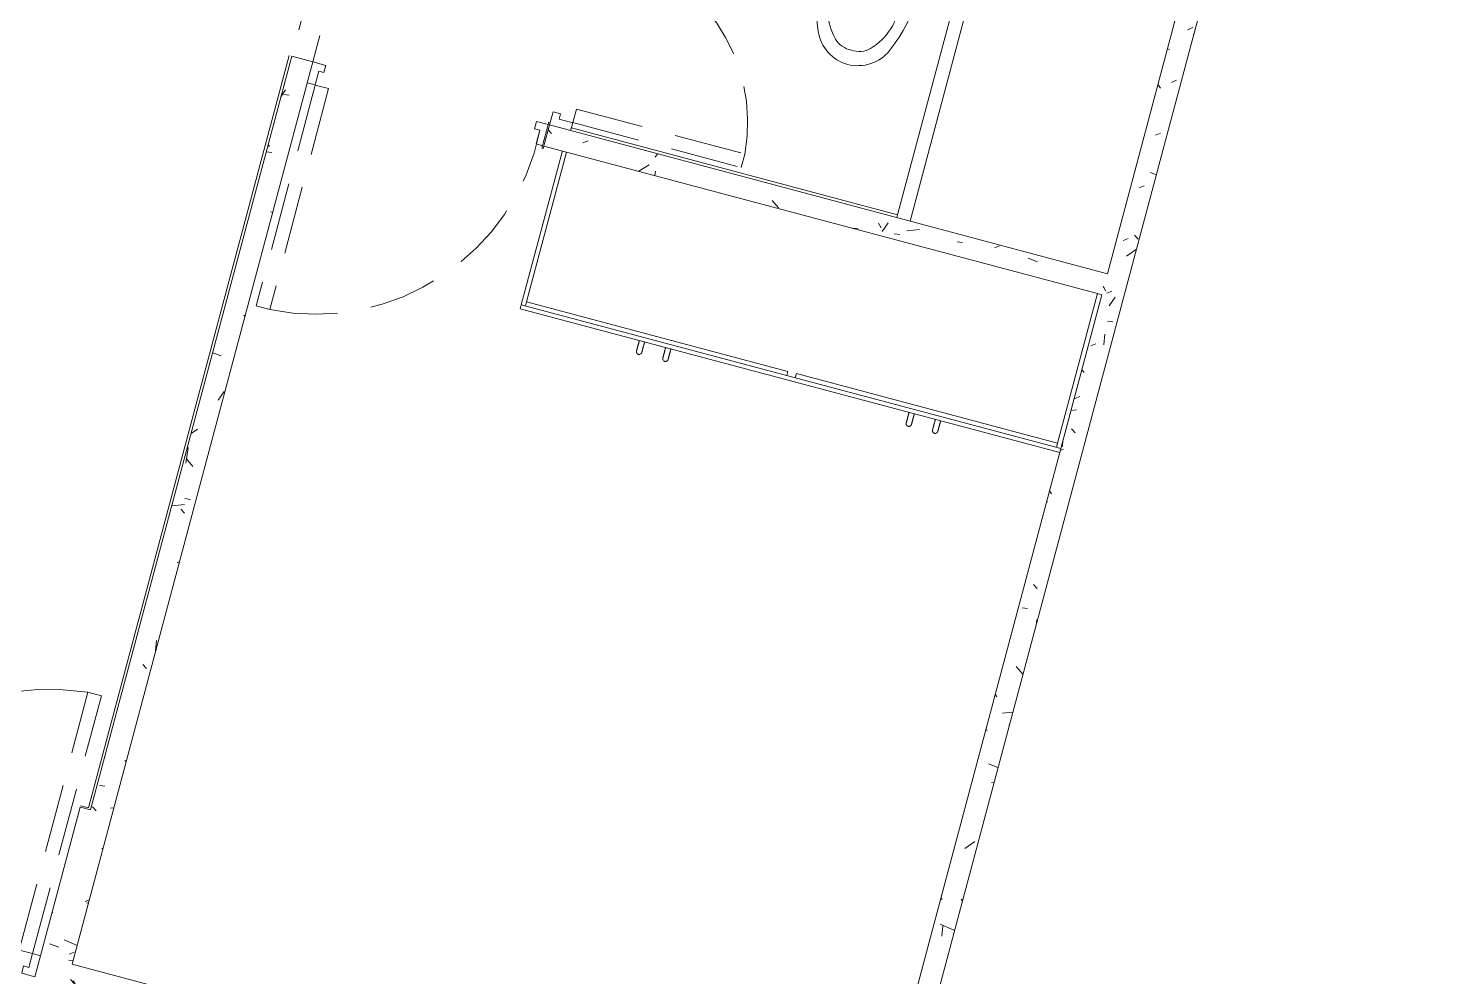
# Model space of a CAD drawing. Header units: metres. Extents: x 689715 to 690980, y 1005284 to 1006835.
# Drawn here: x 690805.63 to 690810.82, y 1005548.8 to 1005552.28 of the extents above; entities that cross this region are included whole.
import ezdxf

# ---------------------------------------------------------------- set-up
doc = ezdxf.new("R2010")
doc.units = ezdxf.units.M
for name, pattern in [('HIDDEN', [0.375, 0.25, -0.125]), ('Overhead', [0.00396875, 0.00238125, -0.0015875]), ('PHANTOM', [2.5, 1.25, -0.25, 0.25, -0.25, 0.25, -0.25])]:
    doc.linetypes.add(name, pattern=pattern)
doc.layers.add('0_HUELLAS CASAS CASTILLA', color=1, linetype='Continuous')
doc.layers.add('0_NUMERO DE LOTE FASE V', color=3, linetype='Continuous')
for name, color, linetype, lineweight in [('Aparatos sanitarios', 8, 'Continuous', 13), ('Líneas ocultas', 7, 'HIDDEN', 13), ('Medium Lines', 10, 'Continuous', 18), ('Muebles de obra', 8, 'Continuous', 13), ('Muros', 7, 'Continuous', 13), ('Overhead', 7, 'Overhead', 13), ('Patrón de corte', 7, 'Continuous', 13), ('Plan Swing', 7, 'HIDDEN', 13), ('Puertas', 7, 'Continuous', 13), ('Suelos', 7, 'Continuous', 9)]:
    doc.layers.add(name, color=color, linetype=linetype, lineweight=lineweight)
pattern_1 = [(49.99999999999996, (0, -2.328306436538696e-10), (0.4377584771638401, -0.03836033982117172), [0.04599999999999997, -0.5029999999999996]), (354.9999999999999, (0, -2.328306436538696e-10), (-0.0843952140696779, 0.4580987315439033), [0.037, -0.402]), (100.451, (0.03600000008009374, -0.003000000258907676), (0.3526758939897786, 0.4199401312074266), [0.03899999999999999, -0.427]), (46.18399999999996, (0, 0.121999999973923), (0.6506308650644553, -0.1004214988211121), [0.06899999999999998, -0.7539999999999997]), (96.63599999999995, (0.05400000012014061, 0.113999999826774), (0.570191611846052, 0.5938707988951815), [0.058, -0.6409999999999998]), (351.1839999999999, (0, 0.121999999973923), (0.5697220635397624, 0.5936975411065765), [0.05499999999999999, -0.6039999999999999]), (21, (0.06099999987054616, 0.09100000001490116), (0.3642747293136029, -0.245780230253577), [0.04599999999999997, -0.5029999999999996]), (326, (0.06099999987054616, 0.09100000001490116), (0.1482769546615402, 0.4415777901075864), [0.03699999999999999, -0.4019999999999999]), (71.451, (0.09099999989848584, 0.07100000022910535), (0.512048302653334, 0.1963072483374968), [0.03900000000000001, -0.4270000000000002]), (37.49999999999998, (0, -2.328306436538696e-10), (0.007375797972208928, 0.2022933454275577), [0.02, -0.3769999999999999, 0.02, -0.3879999999999999, -0.4039999999999999]), (37.49999999999998, (0, -2.328306436538696e-10), (0.007375797972208928, 0.2022933454275577), [-0.8059999999999998, 0.02, -0.384]), (7.49999999999994, (0, -2.328306436538696e-10), (0.1600503399492728, 0.2399435114399267), [0.02, -0.2129999999999999, 0.02, -0.3679999999999999, -0.154]), (7.49999999999994, (0, -2.328306436538696e-10), (0.1600503399492728, 0.2399435114399267), [-0.6209999999999999, 0.02, -0.134]), (327.5, (-0.136000000173226, -2.328306436538696e-10), (0.325416223879766, -0.01404568388630395), [0.02, -0.132, 0.02, -0.455, -0.6309999999999999]), (327.5, (-0.136000000173226, -2.328306436538696e-10), (0.325416223879766, -0.01404568388630395), [-0.6279999999999999, 0.02, -0.6109999999999999]), (317.4999999999999, (-0.1970000000437722, -2.328306436538696e-10), (0.3554815006055005, 0.06081860510782444), [0.01999999999999999, -0.1779999999999999, 0.01999999999999999, -0.2959999999999999, -0.4479999999999997]), (317.4999999999999, (-0.1970000000437722, -2.328306436538696e-10), (0.3554815006055005, 0.06081860510782444), [-0.5139999999999997, 0.01999999999999999, -0.4279999999999998])]

# ---------------------------------------------------------------- blocks, each defined once
blk = doc.blocks.new('M_Opening-Door - 1_20 x 2_21 m-892349-PLANO CLAVE _8 CASAS EN HILERA_ - Dependent 1')
at = {"layer": 'Medium Lines', "color": 53}
for p, q in [((-0.6081886567164145, 0.04000000000000224), (-0.6081886567164145, -0.03999999999999618)), ((0.591811343283585, -0.03999999999999618), (0.591811343283585, 0.04000000000000224))]:
    blk.add_line(p, q, dxfattribs=at)
at = {"layer": 'Overhead', "color": 253}
for p, q in [((0.591811343283585, 0.04000000000000224), (-0.6081886567164145, 0.04000000000000224)), ((-0.6081886567164145, -0.03999999999999618), (0.591811343283585, -0.03999999999999618))]:
    blk.add_line(p, q, dxfattribs=at)
blk = doc.blocks.new('M_SINGLE DOOR_PRINCIPAL - _98 x 2_18-1543017-PLANO CLAVE _8 CASAS EN HILERA_ - Dependent 1')
at = {"layer": 'Plan Swing', "color": 253}
for p, q in [((0.4089999999999979, 0.04000000000001053), (0.4089999999999979, 1.02000000000001)), ((0.4600000000000514, 1.02000000000001), (0.4089999999999979, 1.02000000000001)), ((0.4600000000000514, 0.04000000000001053), (0.4600000000000514, 1.02000000000001)), ((0.4600000000000514, 0.04000000000001053), (0.4089999999999979, 0.04000000000001053))]:
    blk.add_line(p, q, dxfattribs=at)
blk.add_arc((0.520000000000048, 0.04480403496726841), 0.9814928273890571, 96.49364626227735, 179.9999999999998, dxfattribs=at)
at = {"layer": 'Puertas', "color": 9, "lineweight": 9}
for p, q in [((-0.460000000000006, 0.04000000000000724), (-0.4900000000000043, 0.04000000000000717)), ((-0.4600000000000058, -0.0122499999999987), (-0.460000000000006, 0.04000000000000724)), ((0.4899999999999966, 0.0400000000000091), (0.4599999999999982, 0.04000000000000896)), ((0.4599999999999982, 0.04000000000000896), (0.4599999999999982, -0.01224999999999695)), ((-0.4900000000000041, -0.03999999999999282), (-0.4400000000000057, -0.03999999999999271)), ((-0.4400000000000058, -0.01224999999999866), (-0.4600000000000058, -0.0122499999999987)), ((-0.4400000000000057, -0.03999999999999271), (-0.4400000000000058, -0.01224999999999866)), ((0.4599999999999982, -0.01224999999999695), (0.4399999999999982, -0.01224999999999702)), ((0.4399999999999982, -0.01224999999999702), (0.4399999999999982, -0.03999999999999092)), ((0.4399999999999982, -0.03999999999999092), (0.4899999999999966, -0.03999999999999099))]:
    blk.add_line(p, q, dxfattribs=at)
at = {"layer": 'Puertas', "color": 253}
for p, q in [((-0.4600000000000056, -0.01224999999998467), (-0.4600000000000056, -0.01099999999998057)), ((-0.4550000000000055, -0.01099999999998056), (-0.4600000000000056, -0.01099999999998057)), ((-0.4550000000000054, -0.01099999999998668), (-0.4600000000000054, -0.0109999999999867)), ((-0.4600000000000056, -0.01224999999998467), (-0.4550000000000055, -0.01224999999998466)), ((-0.4550000000000055, -0.01099999999998056), (-0.4550000000000055, -0.01224999999998466)), ((-0.4550000000000054, -0.01099999999998668), (-0.4550000000000054, -0.0122499999999908))]:
    blk.add_line(p, q, dxfattribs=at)
blk = doc.blocks.new('PV_PUERTA SENCILLA - _70 x 2_18-1542281-PLANO CLAVE _8 CASAS EN HILERA_ - Dependent 1')
at = {"layer": 'Líneas ocultas', "color": 253}
for p, q in [((0.268328635296462, 0.03999999999999443), (0.268328635296462, 0.6799999999999943)), ((0.319328635296462, 0.6799999999999943), (0.268328635296462, 0.6799999999999943)), ((0.319328635296462, 0.03999999999999443), (0.319328635296462, 0.6799999999999943)), ((0.319328635296462, 0.03999999999999443), (0.268328635296462, 0.03999999999999443))]:
    blk.add_line(p, q, dxfattribs=at)
blk.add_arc((0.3193286352964619, 0.03999999999996959), 0.6420288155526807, 94.55612975025167, 184.5561297502512, dxfattribs=at)
at = {"layer": 'Puertas', "color": 253}
for p, q in [((-0.3500000000000029, -0.05000000000000337), (-0.3500000000000031, 0.04999999999999664)), ((-0.3450000000000031, 0.04999999999999665), (-0.3500000000000031, 0.04999999999999664)), ((-0.3450000000000031, 0.04999999999999665), (-0.3450000000000029, -0.05000000000000335)), ((-0.3500000000000029, -0.05000000000000337), (-0.3450000000000029, -0.05000000000000335))]:
    blk.add_line(p, q, dxfattribs=at)
at = {"layer": 'Puertas', "color": 9, "lineweight": 9}
for p, q in [((-0.3200000000000046, 0.03999999999999669), (-0.3450000000000044, 0.03999999999999664)), ((-0.3200000000000046, -0.01225000000000924), (-0.3200000000000046, 0.03999999999999669)), ((0.3500000000000005, 0.039999999999998), (0.3200000000000018, 0.03999999999999788)), ((0.3200000000000018, 0.03999999999999788), (0.3200000000000018, -0.01225000000000803)), ((-0.3450000000000022, -0.04000000000000335), (-0.3000000000000046, -0.04000000000000327)), ((-0.3000000000000047, -0.01225000000000922), (-0.3200000000000046, -0.01225000000000924)), ((-0.3000000000000046, -0.04000000000000327), (-0.3000000000000047, -0.01225000000000922)), ((0.3200000000000018, -0.01225000000000803), (0.3000000000000016, -0.01225000000000808)), ((0.3000000000000016, -0.01225000000000808), (0.3000000000000017, -0.04000000000000205)), ((0.3000000000000017, -0.04000000000000205), (0.35, -0.04000000000000205))]:
    blk.add_line(p, q, dxfattribs=at)
blk = doc.blocks.new('PV_PUERTA SENCILLA - _90 x 2_17-1542279-PLANO CLAVE _8 CASAS EN HILERA_ - Dependent 1')
at = {"layer": 'Líneas ocultas', "color": 253}
for p, q in [((0.3683286352964649, 0.03999999999999443), (0.3683286352964649, 0.8799999999999943)), ((0.4193286352964649, 0.8799999999999943), (0.3683286352964649, 0.8799999999999943)), ((0.4193286352964649, 0.03999999999999443), (0.4193286352964649, 0.8799999999999943)), ((0.4193286352964649, 0.03999999999999443), (0.3683286352964649, 0.03999999999999443))]:
    blk.add_line(p, q, dxfattribs=at)
blk.add_arc((0.4193286352964647, 0.03999999999997304), 0.841546790142994, 93.47440736753113, 183.4744073675307, dxfattribs=at)
at = {"layer": 'Puertas', "color": 253}
for p, q in [((-0.4500000000000027, -0.05000000000000356), (-0.450000000000003, 0.04999999999999645)), ((-0.4450000000000029, 0.04999999999999647), (-0.450000000000003, 0.04999999999999645)), ((-0.4450000000000029, 0.04999999999999647), (-0.4450000000000027, -0.05000000000000354)), ((-0.4500000000000027, -0.05000000000000356), (-0.4450000000000027, -0.05000000000000354))]:
    blk.add_line(p, q, dxfattribs=at)
at = {"layer": 'Puertas', "color": 9, "lineweight": 9}
for p, q in [((-0.4200000000000045, 0.03999999999999649), (-0.4450000000000046, 0.03999999999999646)), ((-0.4200000000000044, -0.01225000000000943), (-0.4200000000000045, 0.03999999999999649)), ((0.4499484307344891, 0.03999999999999823), (0.4200000000000014, 0.03999999999999804)), ((0.4200000000000014, 0.03999999999999804), (0.4200000000000016, -0.01225000000000783)), ((-0.4450000000000042, -0.04000000000000354), (-0.4000000000000044, -0.04000000000000346)), ((-0.4000000000000044, -0.01225000000000941), (-0.4200000000000044, -0.01225000000000943)), ((-0.4000000000000044, -0.04000000000000346), (-0.4000000000000044, -0.01225000000000941)), ((0.4200000000000016, -0.01225000000000783), (0.4000000000000016, -0.0122500000000079)), ((0.4000000000000016, -0.0122500000000079), (0.4000000000000013, -0.04000000000000183)), ((0.4000000000000013, -0.04000000000000183), (0.4499484307344889, -0.04000000000000187))]:
    blk.add_line(p, q, dxfattribs=at)
blk = doc.blocks.new('PV_CLOSET - CLOSET DE 2_05-1883165-PLANO CLAVE _8 CASAS EN HILERA_ - Dependent 1')
at = {"layer": 'Muebles de obra'}
for p, q in [((-1.025, 0.5999999999999999), (1.024999999999998, 0.5999999999999999)), ((-1.025, 0.585), (-1.025, 0.5999999999999999)), ((-1.025000000000001, 0), (-1.025000000000001, 0.585)), ((1.024999999999998, 0.585), (-1.025, 0.585)), ((-1.008999999999965, 0.5849999999999996), (-1.008999999999965, 0.569)), ((-0.01600000000000015, 0.569), (-0.01600000000000015, 0.5849999999999996)), ((0.01600000000000015, 0.569), (0.01600000000000015, 0.5849999999999996)), ((1.009000000000036, 0.5849999999999996), (1.009000000000036, 0.569)), ((1.024999999999998, 0.5999999999999999), (1.024999999999998, 0.585)), ((1.024999999999999, 0.585), (1.024999999999999, 0)), ((-0.01600000000000015, 0.569), (-1.008999999999965, 0.569)), ((-1.008999999999996, 0.5690000000000002), (-1.008999999999996, 2.97788460557058e-15)), ((1.009000000000036, 0.569), (0.01600000000000015, 0.569)), ((1.008999999999999, 2.97788460557058e-15), (1.008999999999999, 0.5690000000000002)), ((-1.008999999999996, 2.97788460557058e-15), (1.008999999999999, 2.97788460557058e-15))]:
    blk.add_line(p, q, dxfattribs=at)
at = {"layer": 'Muebles de obra', "flags": 128}
for points in [[(-0.5725000000000084, 0.6399999999999173), (-0.5724920010666156, 0.6403998933417845), (-0.5724680170630331, 0.6407991469396102), (-0.5724280863585439, 0.6411971220728053), (-0.5723722728337582, 0.6415931820660614), (-0.5723006657784173, 0.6419866933078667), (-0.5722133797485234, 0.6423770262641897), (-0.5721105543831151, 0.642763556485558), (-0.5719923541808284, 0.6431456656060793), (-0.5718589682367854, 0.6435227423326686), (-0.5717106099400334, 0.6438941834230049), (-0.571547516632203, 0.6442593946505781), (-0.5713699492277987, 0.6446177917553318), (-0.5711781917967838, 0.644968801378355), (-0.5709725511101403, 0.6453118619791267), (-0.5707533561491005, 0.6456464247338692), (-0.5705209575788474, 0.6459719544135414), (-0.5702757271875116, 0.6462879302401021), (-0.5700180572914132, 0.6465938467196343), (-0.5697483601074146, 0.6468892144510232), (-0.5694670670934757, 0.6471735609089129), (-0.569174628258418, 0.6474464311996252)], [(-0.5725000000000084, 0.6399999999999173), (-0.5725000000000084, 0.6399680042663567), (-0.5725000000000084, 0.6398720682520224), (-0.5725000000000084, 0.639712345434072), (-0.5725000000000084, 0.6394890913349426), (-0.5725000000000084, 0.6392026631135678), (-0.5725000000000084, 0.6388535189940008), (-0.5725000000000084, 0.6384422175323483), (-0.5725000000000084, 0.6379694167232142), (-0.5725000000000084, 0.6374358729470337), (-0.5725000000000084, 0.6368424397600346), (-0.5725000000000084, 0.6361900665287151), (-0.5725000000000084, 0.635479796911089), (-0.5725000000000084, 0.6347127671870229), (-0.5725000000000084, 0.6338902044404534), (-0.5725000000000084, 0.633013424596305), (-0.5725000000000084, 0.6320838303152883), (-0.5725000000000084, 0.6311029087499559), (-0.5725000000000084, 0.6300722291655537), (-0.5725000000000041, 0.6289934404295546), (-0.5725000000000041, 0.6278682683738038), (-0.5725000000000041, 0.6266985130335707), (-0.5725000000000041, 0.6254860457678614), (-0.5725000000000041, 0.6242328062656568), (-0.5725000000000041, 0.6229407994428163), (-0.5725000000000041, 0.6216120922346425), (-0.5725000000000041, 0.6202488102892296), (-0.5725000000000041, 0.6188531345668683), (-0.5725000000000041, 0.6174272978509856), (-0.5725000000000041, 0.6159735811761687), (-0.5725000000000041, 0.6144943101789849), (-0.5725000000000041, 0.6129918513774694), (-0.5725000000000041, 0.611468608385198), (-0.5725000000000041, 0.6099270180660136), (-0.5725000000000041, 0.6083695466355744), (-0.5725000000000041, 0.6067986857159295), (-0.5725000000000041, 0.6052169483494441), (-0.5725000000000041, 0.6036268649784923), (-0.5725000000000041, 0.602030979397261), (-0.5725000000000041, 0.6004318446822503), (-0.5725000000000041, 0.5999999999999177)], [(-0.5725000000000084, 0.6360040176869781), (-0.5725000000000084, 0.6366721243507885), (-0.5725000000000084, 0.637281563438605), (-0.5725000000000084, 0.6378313599778986), (-0.5725000000000084, 0.6383206344114875), (-0.5725000000000084, 0.6387486040046486), (-0.5725000000000084, 0.6391145840973311), (-0.5725000000000084, 0.6394179891994562), (-0.5725000000000084, 0.6396583339275845), (-0.5725000000000084, 0.6398352337814247), (-0.5725000000000084, 0.6399484057589413), (-0.5725000000000084, 0.6399976688091165)], [(-0.5675622025723311, 0.6486240422723507), (-0.5672132836417408, 0.6488195780687681), (-0.5668568244627744, 0.649001004421683), (-0.5664933952940664, 0.6491680310876372), (-0.5661235775447722, 0.6493203908595897), (-0.5657479628443938, 0.6494578399944131), (-0.5653671520963243, 0.6495801586028103), (-0.5649817545165299, 0.6496871510011011), (-0.5645923866589216, 0.6497786460242728), (-0.5641996714290072, 0.6498544972998025), (-0.563804237087388, 0.6499145834818335), (-0.5634067162446468, 0.6499588084452946), (-0.5630077448493434, 0.6499871014396738), (-0.5626079611705912, 0.6499994172022164), (-0.5622080047769922, 0.6499957360303329), (-0.5618085155134656, 0.6499760638131092), (-0.5614101324776049, 0.6499404320219), (-0.5610134929972912, 0.6498888976599656), (-0.5606192316110745, 0.6498215431712933), (-0.5602279790530716, 0.649738476308699), (-0.5598403612439122, 0.649639829961442), (-0.559456998289407, 0.6495257619426339), (-0.5590785034884943, 0.6493964547367727), (-0.5587054823521235, 0.6492521152077994), (-0.5583385316345303, 0.649092974268176), (-0.5579782383785991, 0.648919286509453), (-0.5576251789766613, 0.6487313297949934), (-0.5572799182484565, 0.6485294048154479), (-0.5569430085374959, 0.6483138346077058), (-0.5566149888274486, 0.6480849640381142), (-0.5562963838798791, 0.6478431592507642), (-0.5559877033947318, 0.6475888070817281), (-0.5556894411949311, 0.6473223144402208), (-0.5554020744363832, 0.6470441076576195), (-0.5551260628445928, 0.64675463180543), (-0.5548618479792281, 0.6464543499832628), (-0.5546098525277098, 0.6461437425779744), (-0.5543704796290043, 0.645823306495159), (-0.5541441122286935, 0.6454935543641891), (-0.5539311124663152, 0.6451550137181327), (-0.5537318210960634, 0.6448082261498028), (-0.5535465569416079, 0.6444537464453368), (-0.5533756163860862, 0.6440921416966389), (-0.5532192728979151, 0.6437239903941693), (-0.5530777765933174, 0.6433498815014764), (-0.5529513538362066, 0.6429704135129852), (-0.5528402068760241, 0.6425861934965307), (-0.5527445135241914, 0.642197836122169), (-0.5526644268696631, 0.6418059626788599), (-0.5526000750339988, 0.6414112000805169), (-0.5525515609664118, 0.6410141798630833), (-0.5525189622790558, 0.6406155371742172), (-0.5525023311228769, 0.6402159097571789), (-0.5525000000000043, 0.6399999999999173)], [(-0.5525000000000043, 0.6399999999999173), (-0.5525000000000043, 0.6399680042663567), (-0.5525000000000043, 0.6398720682520224), (-0.5525000000000043, 0.639712345434072), (-0.5525000000000043, 0.6394890913349448), (-0.5525000000000043, 0.6392026631135678), (-0.5525000000000043, 0.6388535189940008), (-0.5525000000000043, 0.6384422175323483), (-0.5525000000000043, 0.6379694167232142)], [(-0.5525000000000043, 0.5999999999999177), (-0.5525000000000043, 0.6015995733673842), (-0.5525000000000043, 0.6031965877586849), (-0.5525000000000043, 0.6047884882914765), (-0.5525000000000043, 0.6063727282644874), (-0.5525000000000043, 0.6079467732317217), (-0.5525000000000043, 0.6095081050570029), (-0.5525000000000043, 0.6110542259424827), (-0.5525000000000043, 0.6125826624245637), (-0.5525000000000043, 0.6140909693309229), (-0.5525000000000043, 0.6155767336922657), (-0.5525000000000043, 0.6170375786025587), (-0.5525000000000043, 0.618471167021578), (-0.5525000000000043, 0.6198752055136684), (-0.5525000000000043, 0.6212474479167551), (-0.5525000000000043, 0.6225856989357211), (-0.5525000000000043, 0.6238878176544139), (-0.5525000000000043, 0.625151720960659), (-0.5525000000000043, 0.6263753868787769), (-0.5525000000000043, 0.6275568578043413), (-0.5525000000000043, 0.6286942436359), (-0.5525000000000043, 0.6297857247987534), (-0.5525000000000043, 0.6308295551558771), (-0.5525000000000043, 0.6318240648013749), (-0.5525000000000043, 0.6327676627319586), (-0.5525000000000043, 0.6336588393922353), (-0.5525000000000043, 0.6344961690896535), (-0.5525000000000043, 0.6352783122753164), (-0.5525000000000043, 0.6360040176869781), (-0.5525000000000043, 0.6366721243507885), (-0.5525000000000043, 0.6372815634386072), (-0.5525000000000043, 0.6378313599779009), (-0.5525000000000043, 0.6383206344114875), (-0.5525000000000043, 0.6387486040046486), (-0.5525000000000043, 0.6391145840973311), (-0.5525000000000043, 0.6394179891994562), (-0.5525000000000043, 0.6396583339275866), (-0.5525000000000043, 0.6398352337814247), (-0.5525000000000043, 0.6399484057589413), (-0.5525000000000043, 0.6399976688091187)], [(-0.4725000000000139, 0.639999999999913), (-0.4724920010666254, 0.6403998933417802), (-0.4724680170630428, 0.6407991469396058), (-0.4724280863585536, 0.6411971220728032), (-0.472372272833768, 0.6415931820660571), (-0.4723006657784271, 0.6419866933078645), (-0.4722133797485374, 0.6423770262641854), (-0.4721105543831249, 0.6427635564855537), (-0.4719923541808381, 0.643145665606075), (-0.4718589682367908, 0.6435227423326643), (-0.4717106099400432, 0.6438941834230005), (-0.4715475166322128, 0.6442593946505738), (-0.4713699492278084, 0.6446177917553275), (-0.4711781917967935, 0.6449688013783507), (-0.4709725511101457, 0.6453118619791224), (-0.4707533561491146, 0.6456464247338649), (-0.4705209575788571, 0.645971954413537), (-0.4702757271875257, 0.6462879302400978), (-0.470018057291423, 0.6465938467196299), (-0.4697483601074243, 0.6468892144510189), (-0.4694670670934898, 0.6471735609089085), (-0.4691746282584278, 0.6474464311996209), (-0.4688715114419999, 0.647707388788905), (-0.4685582015664526, 0.6479560162002768), (-0.4682351998607375, 0.6481919156829238), (-0.4679030230586968, 0.6484147098479945), (-0.4675622025723409, 0.6486240422723464), (-0.4672132836417549, 0.6488195780687638), (-0.4668568244627842, 0.6490010044216786), (-0.4664933952940762, 0.6491680310876329), (-0.4661235775447818, 0.6493203908595854), (-0.4657479628444035, 0.6494578399944088), (-0.4653671520963341, 0.6495801586028059), (-0.4649817545165396, 0.6496871510010968), (-0.4645923866589314, 0.6497786460242685), (-0.4641996714290169, 0.6498544972997982), (-0.4638042370873934, 0.6499145834818292), (-0.4634067162446608, 0.6499588084452903), (-0.463007744849353, 0.6499871014396694), (-0.4626079611705965, 0.6499994172022121), (-0.4622080047770019, 0.6499957360303286), (-0.4618085155134709, 0.6499760638131049), (-0.4614101324776189, 0.6499404320218957), (-0.461013492997301, 0.6498888976599613), (-0.4606192316110886, 0.6498215431712889), (-0.4602279790530813, 0.6497384763086967), (-0.4598403612439262, 0.6496398299614377), (-0.4594569982894167, 0.6495257619426296), (-0.4590785034885084, 0.6493964547367683), (-0.4587054823521332, 0.6492521152077971), (-0.4583385316345444, 0.6490929742681717), (-0.4579782383786044, 0.6489192865094486), (-0.457625178976671, 0.648731329794989)], [(-0.4725000000000139, 0.639999999999913), (-0.4725000000000139, 0.6399680042663524), (-0.4725000000000139, 0.639872068252018), (-0.4725000000000139, 0.6397123454340676), (-0.4725000000000139, 0.6394890913349405), (-0.4725000000000139, 0.6392026631135634), (-0.4725000000000139, 0.6388535189939964), (-0.4725000000000139, 0.638442217532344), (-0.4725000000000139, 0.6379694167232121), (-0.4725000000000139, 0.6374358729470294), (-0.4725000000000139, 0.6368424397600303), (-0.4725000000000139, 0.6361900665287108), (-0.4725000000000139, 0.6354797969110847), (-0.4725000000000139, 0.6347127671870185), (-0.4725000000000139, 0.6338902044404512), (-0.4725000000000139, 0.6330134245963007), (-0.4725000000000139, 0.632083830315286), (-0.4725000000000139, 0.6311029087499516), (-0.4725000000000139, 0.6300722291655515), (-0.4725000000000139, 0.6289934404295503), (-0.4725000000000139, 0.6278682683737995), (-0.4725000000000139, 0.6266985130335664), (-0.4725000000000139, 0.625486045767857), (-0.4725000000000139, 0.6242328062656525), (-0.4725000000000139, 0.622940799442812), (-0.4725000000000139, 0.6216120922346404), (-0.4725000000000139, 0.6202488102892253), (-0.4725000000000139, 0.618853134566864), (-0.4725000000000139, 0.6174272978509813), (-0.4725000000000139, 0.6159735811761644), (-0.4725000000000139, 0.6144943101789806), (-0.4725000000000139, 0.612991851377465), (-0.4725000000000139, 0.6114686083851937), (-0.4725000000000139, 0.6099270180660092), (-0.4725000000000139, 0.6083695466355701), (-0.4725000000000139, 0.6067986857159252), (-0.4725000000000139, 0.6052169483494397), (-0.4725000000000139, 0.6036268649784879), (-0.4725000000000139, 0.6020309793972567), (-0.4725000000000139, 0.600431844682246), (-0.4725000000000139, 0.5999999999999134)], [(-0.4725000000000139, 0.6383206344114831), (-0.4725000000000139, 0.6387486040046443), (-0.4725000000000139, 0.6391145840973268), (-0.4725000000000139, 0.6394179891994519), (-0.4725000000000139, 0.6396583339275823), (-0.4725000000000139, 0.6398352337814204), (-0.4725000000000139, 0.6399484057589392), (-0.4725000000000139, 0.6399976688091144)], [(-0.4559877033947372, 0.6475888070817237), (-0.4556894411949409, 0.6473223144402165), (-0.4554020744363929, 0.6470441076576152), (-0.4551260628446026, 0.6467546318054257), (-0.4548618479792335, 0.6464543499832585), (-0.4546098525277196, 0.64614374257797), (-0.454370479629014, 0.6458233064951546), (-0.4541441122286989, 0.6454935543641848), (-0.453931112466325, 0.6451550137181283), (-0.4537318210960731, 0.6448082261497985), (-0.4535465569416177, 0.6444537464453347), (-0.4533756163860959, 0.6440921416966345), (-0.4532192728979205, 0.643723990394165), (-0.4530777765933271, 0.6433498815014742), (-0.4529513538362163, 0.6429704135129809), (-0.4528402068760338, 0.6425861934965263), (-0.4527445135242055, 0.6421978361221646), (-0.4526644268696772, 0.6418059626788556), (-0.4526000750340085, 0.6414112000805126), (-0.4525515609664215, 0.641014179863079), (-0.4525189622790612, 0.6406155371742128), (-0.4525023311228867, 0.6402159097571746), (-0.4525000000000141, 0.639999999999913)], [(-0.4525000000000141, 0.639999999999913), (-0.4525000000000141, 0.6399680042663524), (-0.4525000000000141, 0.639872068252018), (-0.4525000000000141, 0.6397123454340676), (-0.4525000000000141, 0.6394890913349405), (-0.4525000000000141, 0.6392026631135634), (-0.4525000000000141, 0.6388535189939964), (-0.4525000000000141, 0.638442217532344), (-0.4525000000000141, 0.6379694167232121), (-0.4525000000000141, 0.6374358729470294), (-0.4525000000000141, 0.6368424397600303), (-0.4525000000000141, 0.6361900665287108)], [(-0.4525000000000141, 0.5999999999999134), (-0.4525000000000141, 0.6015995733673799), (-0.4525000000000141, 0.6031965877586806), (-0.4525000000000141, 0.6047884882914721), (-0.4525000000000141, 0.6063727282644831), (-0.4525000000000141, 0.6079467732317174), (-0.4525000000000141, 0.6095081050569986), (-0.4525000000000141, 0.6110542259424784), (-0.4525000000000141, 0.6125826624245594), (-0.4525000000000141, 0.6140909693309186), (-0.4525000000000141, 0.6155767336922614), (-0.4525000000000141, 0.6170375786025544), (-0.4525000000000141, 0.6184711670215737), (-0.4525000000000141, 0.619875205513664), (-0.4525000000000141, 0.6212474479167508), (-0.4525000000000141, 0.6225856989357168), (-0.4525000000000141, 0.6238878176544096), (-0.4525000000000141, 0.6251517209606546), (-0.4525000000000141, 0.6263753868787726), (-0.4525000000000141, 0.627556857804337), (-0.4525000000000141, 0.6286942436358957), (-0.4525000000000141, 0.6297857247987491), (-0.4525000000000141, 0.6308295551558728), (-0.4525000000000141, 0.6318240648013705), (-0.4525000000000141, 0.6327676627319543), (-0.4525000000000141, 0.633658839392231), (-0.4525000000000141, 0.6344961690896491), (-0.4525000000000141, 0.6352783122753121), (-0.4525000000000141, 0.636004017686976), (-0.4525000000000141, 0.6366721243507841), (-0.4525000000000141, 0.6372815634386029), (-0.4525000000000141, 0.6378313599778965), (-0.4525000000000141, 0.6383206344114831), (-0.4525000000000141, 0.6387486040046443), (-0.4525000000000141, 0.6391145840973268), (-0.4525000000000141, 0.6394179891994519), (-0.4525000000000141, 0.6396583339275823), (-0.4525000000000141, 0.6398352337814204), (-0.4525000000000141, 0.6399484057589392), (-0.4525000000000141, 0.6399976688091144)], [(0.4524999999999794, 0.6399999999999195), (0.452507998933368, 0.6403998933417845), (0.4525319829369548, 0.6407991469396102), (0.452571913641444, 0.6411971220728075), (0.4526277271662253, 0.6415931820660614), (0.4526993342215706, 0.6419866933078688), (0.4527866202514645, 0.6423770262641897), (0.4528894456168728, 0.6427635564855602), (0.4530076458191552, 0.6431456656060816), (0.4531410317632025, 0.6435227423326686), (0.4532893900599544, 0.6438941834230049), (0.4534524833677849, 0.6442593946505802), (0.4536300507721892, 0.644617791755334), (0.4538218082032041, 0.6449688013783571), (0.4540274488898476, 0.6453118619791267), (0.4542466438508874, 0.6456464247338692), (0.4544790424211405, 0.6459719544135414), (0.454724272812472, 0.6462879302401042), (0.4549819427085747, 0.6465938467196343), (0.4552516398925733, 0.6468892144510254), (0.4555329329065121, 0.6471735609089151), (0.4558253717415699, 0.6474464311996273), (0.4561284885579978, 0.6477073887889072), (0.4564417984335494, 0.6479560162002832), (0.4567648001392557, 0.6481919156829302), (0.4570969769413008, 0.6484147098479968), (0.4574377974276524, 0.6486240422723528), (0.4577867163582471, 0.6488195780687681), (0.4581431755372178, 0.6490010044216851), (0.4585066047059171, 0.6491680310876372), (0.4588764224552158, 0.6493203908595918), (0.4592520371555942, 0.6494578399944152), (0.4596328479036593, 0.6495801586028125), (0.460018245483458, 0.6496871510011033), (0.4604076133410662, 0.6497786460242728), (0.4608003285709764, 0.6498544972998046), (0.4611957629125999, 0.6499145834818356), (0.4615932837553411, 0.6499588084452967), (0.4619922551506446, 0.649987101439676), (0.4623920388293967, 0.6499994172022187), (0.4627919952229957, 0.649995736030335), (0.4631914844865224, 0.6499760638131115), (0.4635898675223831, 0.6499404320219), (0.4639865070026923, 0.6498888976599656), (0.4643807683889134, 0.6498215431712954), (0.4647720209469119, 0.6497384763087011), (0.4651596387560714, 0.649639829961442), (0.4655430017105809, 0.649525761942636), (0.4659214965114936, 0.6493964547367727), (0.4662945176478644, 0.6492521152078015), (0.4666614683654533, 0.6490929742681738), (0.4670217616213889, 0.648919286509453), (0.4673748210233222, 0.6487313297949934)], [(0.4524999999999794, 0.6399999999999195), (0.4524999999999794, 0.6399680042663589), (0.4524999999999794, 0.6398720682520245), (0.4524999999999794, 0.6397123454340742), (0.4524999999999794, 0.6394890913349448), (0.4524999999999794, 0.63920266311357), (0.4524999999999794, 0.6388535189940008), (0.4524999999999794, 0.6384422175323505), (0.4524999999999794, 0.6379694167232164), (0.4524999999999794, 0.637435872947036), (0.4524999999999794, 0.6368424397600346), (0.4524999999999794, 0.6361900665287173), (0.4524999999999794, 0.6354797969110912), (0.4524999999999794, 0.6347127671870251), (0.4524999999999794, 0.6338902044404555), (0.4524999999999794, 0.633013424596305), (0.4524999999999794, 0.6320838303152904), (0.4524999999999794, 0.6311029087499559), (0.4524999999999794, 0.6300722291655537), (0.4524999999999794, 0.6289934404295546), (0.4524999999999794, 0.6278682683738059), (0.4524999999999794, 0.6266985130335707), (0.4524999999999794, 0.6254860457678614), (0.4524999999999794, 0.624232806265659), (0.4524999999999794, 0.6229407994428163), (0.4524999999999794, 0.6216120922346448), (0.4524999999999794, 0.6202488102892296), (0.4524999999999794, 0.6188531345668683), (0.4524999999999794, 0.6174272978509878), (0.4524999999999794, 0.6159735811761708), (0.4524999999999794, 0.6144943101789871), (0.4524999999999794, 0.6129918513774715), (0.4524999999999794, 0.611468608385198), (0.4524999999999794, 0.6099270180660136), (0.4524999999999794, 0.6083695466355766), (0.4524999999999794, 0.6067986857159274), (0.4524999999999794, 0.6052169483494462), (0.4524999999999794, 0.6036268649784923), (0.4524999999999794, 0.6020309793972632), (0.4524999999999794, 0.6004318446822503), (0.4524999999999794, 0.5999999999999199)], [(0.4524999999999794, 0.6383206344114875), (0.4524999999999794, 0.6387486040046507), (0.4524999999999794, 0.6391145840973311), (0.4524999999999794, 0.6394179891994584), (0.4524999999999794, 0.6396583339275866), (0.4524999999999794, 0.6398352337814247), (0.4524999999999794, 0.6399484057589413), (0.4524999999999794, 0.6399976688091165)], [(0.4690122966052561, 0.6475888070817281), (0.4693105588050524, 0.6473223144402208), (0.4695979255636047, 0.6470441076576195), (0.4698739371553908, 0.64675463180543), (0.4701381520207598, 0.6464543499832628), (0.4703901474722781, 0.6461437425779766), (0.4706295203709793, 0.645823306495159), (0.4708558877712944, 0.6454935543641912), (0.4710688875336727, 0.6451550137181348), (0.4712681789039245, 0.6448082261498049), (0.4714534430583756, 0.6444537464453368), (0.4716243836139017, 0.6440921416966389), (0.4717807271020728, 0.6437239903941693), (0.4719222234066705, 0.6433498815014785), (0.472048646163777, 0.6429704135129873), (0.4721597931239638, 0.6425861934965307), (0.4722554864757965, 0.642197836122169), (0.4723355731303248, 0.641805962678862), (0.4723999249659848, 0.6414112000805191), (0.4724484390335761, 0.6410141798630854), (0.4724810377209321, 0.6406155371742194), (0.472497668877111, 0.640215909757181), (0.4724999999999792, 0.6399999999999195)], [(0.4724999999999792, 0.6399999999999195), (0.4724999999999792, 0.6399680042663567), (0.4724999999999792, 0.6398720682520245), (0.4724999999999792, 0.6397123454340742), (0.4724999999999792, 0.6394890913349448), (0.4724999999999792, 0.63920266311357), (0.4724999999999792, 0.6388535189940008), (0.4724999999999792, 0.6384422175323483), (0.4724999999999792, 0.6379694167232164), (0.4724999999999792, 0.637435872947036), (0.4724999999999792, 0.6368424397600324), (0.4724999999999792, 0.6361900665287173)], [(0.4724999999999835, 0.5999999999999199), (0.4724999999999835, 0.6015995733673842), (0.4724999999999835, 0.6031965877586871), (0.4724999999999835, 0.6047884882914765), (0.4724999999999835, 0.6063727282644896), (0.4724999999999835, 0.6079467732317217), (0.4724999999999835, 0.6095081050570051), (0.4724999999999835, 0.6110542259424827), (0.4724999999999835, 0.6125826624245637), (0.4724999999999835, 0.6140909693309229), (0.4724999999999835, 0.6155767336922657), (0.4724999999999835, 0.6170375786025587), (0.4724999999999792, 0.6184711670215801), (0.4724999999999792, 0.6198752055136684), (0.4724999999999792, 0.6212474479167551), (0.4724999999999792, 0.6225856989357189), (0.4724999999999792, 0.6238878176544139), (0.4724999999999792, 0.625151720960659), (0.4724999999999792, 0.6263753868787791), (0.4724999999999792, 0.6275568578043413), (0.4724999999999792, 0.6286942436359), (0.4724999999999792, 0.6297857247987534), (0.4724999999999792, 0.6308295551558794), (0.4724999999999792, 0.6318240648013727), (0.4724999999999792, 0.6327676627319586), (0.4724999999999792, 0.6336588393922353), (0.4724999999999792, 0.6344961690896535), (0.4724999999999792, 0.6352783122753185), (0.4724999999999792, 0.6360040176869803), (0.4724999999999792, 0.6366721243507907), (0.4724999999999792, 0.6372815634386072), (0.4724999999999792, 0.6378313599779009), (0.4724999999999792, 0.6383206344114875), (0.4724999999999792, 0.6387486040046507), (0.4724999999999792, 0.6391145840973332), (0.4724999999999792, 0.6394179891994584), (0.4724999999999792, 0.6396583339275866), (0.4724999999999792, 0.6398352337814247), (0.4724999999999792, 0.6399484057589413), (0.4724999999999792, 0.6399976688091165)], [(0.5525, 0.6399999999999152), (0.5525079989333885, 0.6403998933417802), (0.552531982936971, 0.6407991469396058), (0.5525719136414603, 0.6411971220728032), (0.5526277271662415, 0.6415931820660571), (0.5526993342215826, 0.6419866933078645), (0.5527866202514764, 0.6423770262641854), (0.552889445616889, 0.6427635564855558), (0.5530076458191758, 0.6431456656060772), (0.5531410317632187, 0.6435227423326643), (0.5532893900599707, 0.6438941834230005), (0.5534524833677967, 0.6442593946505759), (0.5536300507722055, 0.6446177917553296), (0.5538218082032204, 0.6449688013783528), (0.5540274488898639, 0.6453118619791224), (0.5542466438508993, 0.6456464247338649), (0.5544790424211568, 0.645971954413537), (0.5547242728124882, 0.6462879302400999), (0.5549819427085909, 0.6465938467196299), (0.5552516398925896, 0.6468892144510211), (0.5555329329065241, 0.6471735609089108), (0.5558253717415818, 0.647446431199623)], [(0.5525, 0.6399999999999152), (0.5525, 0.6399680042663546), (0.5525, 0.6398720682520201), (0.5525, 0.6397123454340699), (0.5525, 0.6394890913349405), (0.5525, 0.6392026631135657), (0.5525, 0.6388535189939964), (0.5525, 0.6384422175323462), (0.5525, 0.6379694167232121), (0.5525, 0.6374358729470316), (0.5525, 0.6368424397600303), (0.5525, 0.636190066528713), (0.5525, 0.6354797969110869), (0.5525, 0.6347127671870207), (0.5525, 0.6338902044404512), (0.5525, 0.6330134245963007), (0.5525, 0.632083830315286), (0.5525, 0.6311029087499516), (0.5525, 0.6300722291655515), (0.5525, 0.6289934404295503), (0.5525, 0.6278682683738016), (0.5525, 0.6266985130335664), (0.5525, 0.625486045767857), (0.5525, 0.6242328062656547), (0.5525, 0.622940799442812), (0.5525, 0.6216120922346404), (0.5525, 0.6202488102892253), (0.5525, 0.618853134566864), (0.5525, 0.6174272978509835), (0.5525, 0.6159735811761665), (0.5525, 0.6144943101789828), (0.5525, 0.6129918513774671), (0.5525, 0.6114686083851937), (0.5525, 0.6099270180660092), (0.5525, 0.6083695466355723), (0.5525, 0.6067986857159231), (0.5525, 0.6052169483494418), (0.5525, 0.6036268649784879), (0.5525, 0.6020309793972589), (0.5525, 0.600431844682246), (0.5525, 0.5999999999999156)], [(0.5525, 0.636004017686976), (0.5525, 0.6366721243507841), (0.5525, 0.6372815634386029), (0.5525, 0.6378313599778965), (0.5525, 0.6383206344114831), (0.5525, 0.6387486040046464), (0.5525, 0.6391145840973268), (0.5525, 0.639417989199454), (0.5525, 0.6396583339275823), (0.5525, 0.6398352337814204), (0.5525, 0.639948405758937), (0.5525, 0.6399976688091121)], [(0.5574377974276731, 0.6486240422723485), (0.557786716358259, 0.6488195780687638), (0.5581431755372297, 0.6490010044216807), (0.5585066047059377, 0.6491680310876329), (0.5588764224552321, 0.6493203908595875), (0.5592520371556103, 0.6494578399944109), (0.5596328479036798, 0.6495801586028082), (0.5600182454834743, 0.649687151001099), (0.5604076133410825, 0.6497786460242685), (0.5608003285709969, 0.6498544972998003), (0.5611957629126205, 0.6499145834818313), (0.561593283755353, 0.6499588084452924), (0.5619922551506609, 0.6499871014396716), (0.5623920388294174, 0.6499994172022143), (0.5627919952230119, 0.6499957360303307), (0.563191484486543, 0.6499760638131071), (0.563589867522395, 0.6499404320218957), (0.5639865070027129, 0.6498888976599635), (0.5643807683889254, 0.649821543171291), (0.5647720209469282, 0.6497384763086967), (0.5651596387560877, 0.6496398299614377), (0.5655430017105971, 0.6495257619426317), (0.5659214965115055, 0.6493964547367683), (0.5662945176478806, 0.6492521152077971), (0.5666614683654695, 0.6490929742681717), (0.5670217616214095, 0.6489192865094486), (0.5673748210233428, 0.648731329794989), (0.5677200817515478, 0.6485294048154435), (0.5680569914625039, 0.6483138346077014), (0.5683850111725512, 0.6480849640381121), (0.568703616120125, 0.6478431592507577), (0.5690122966052767, 0.6475888070817237), (0.569310558805073, 0.6473223144402165), (0.5695979255636167, 0.6470441076576152), (0.5698739371554113, 0.6467546318054257), (0.5701381520207804, 0.6464543499832585), (0.5703901474722943, 0.6461437425779722), (0.5706295203709999, 0.6458233064951546), (0.5708558877713106, 0.6454935543641869), (0.5710688875336846, 0.6451550137181304), (0.5712681789039408, 0.6448082261498006), (0.5714534430583919, 0.6444537464453325), (0.571624383613918, 0.6440921416966345), (0.5717807271020934, 0.643723990394165), (0.5719222234066824, 0.6433498815014742), (0.5720486461637976, 0.642970413512983), (0.5721597931239758, 0.6425861934965263), (0.5722554864758084, 0.6421978361221646), (0.5723355731303367, 0.6418059626788577), (0.5723999249660053, 0.6414112000805148), (0.5724484390335924, 0.6410141798630811), (0.5724810377209483, 0.640615537174215), (0.5724976688771272, 0.6402159097571767), (0.5724999999999998, 0.6399999999999152)], [(0.5724999999999998, 0.6399999999999152), (0.5724999999999998, 0.6399680042663546), (0.5724999999999998, 0.6398720682520201), (0.5724999999999998, 0.6397123454340699), (0.5724999999999998, 0.6394890913349405), (0.5724999999999998, 0.6392026631135657), (0.5724999999999998, 0.6388535189939964), (0.5724999999999998, 0.6384422175323462), (0.5724999999999998, 0.6379694167232121)], [(0.5724999999999998, 0.5999999999999156), (0.5724999999999998, 0.6015995733673799), (0.5724999999999998, 0.6031965877586828), (0.5724999999999998, 0.6047884882914721), (0.5724999999999998, 0.6063727282644853), (0.5724999999999998, 0.6079467732317196), (0.5724999999999998, 0.6095081050570008), (0.5724999999999998, 0.6110542259424806), (0.5724999999999998, 0.6125826624245615), (0.5724999999999998, 0.6140909693309207), (0.5724999999999998, 0.6155767336922614), (0.5724999999999998, 0.6170375786025544), (0.5724999999999998, 0.6184711670215758), (0.5724999999999998, 0.619875205513664), (0.5724999999999998, 0.6212474479167508), (0.5724999999999998, 0.6225856989357168), (0.5724999999999998, 0.6238878176544117), (0.5724999999999998, 0.6251517209606546), (0.5724999999999998, 0.6263753868787748), (0.5724999999999998, 0.627556857804337), (0.5724999999999998, 0.6286942436358957), (0.5724999999999998, 0.6297857247987513), (0.5724999999999998, 0.630829555155875), (0.5724999999999998, 0.6318240648013705), (0.5724999999999998, 0.6327676627319543), (0.5724999999999998, 0.6336588393922331), (0.5724999999999998, 0.6344961690896491), (0.5724999999999998, 0.6352783122753142), (0.5724999999999998, 0.636004017686976), (0.5724999999999998, 0.6366721243507864), (0.5724999999999998, 0.637281563438605), (0.5724999999999998, 0.6378313599778965), (0.5724999999999998, 0.6383206344114852), (0.5724999999999998, 0.6387486040046464), (0.5724999999999998, 0.6391145840973289), (0.5724999999999998, 0.639417989199454), (0.5724999999999998, 0.6396583339275823), (0.5724999999999998, 0.6398352337814204), (0.5724999999999998, 0.639948405758937), (0.5724999999999998, 0.6399976688091121)]]:
    blk.add_lwpolyline(points, dxfattribs=at)
blk = doc.blocks.new('INODORO - CORONA SENSACION-1889802-PLANO CLAVE _8 CASAS EN HILERA_ - Dependent 1')
at = {"layer": 'Aparatos sanitarios', "color": 254}
for p, q in [((0.08188709035935561, 0.4905635977882735), (0.09421954282716853, 0.4782311453204628)), ((0.09421954282716853, 0.4782311453204628), (0.1557804571728157, 0.4782311453204628)), ((0.1557804571728157, 0.4782311453204628), (0.1681124345074398, 0.4905631226550869)), ((0.2844999999999941, 0.1599999999999898), (0.2694999999999942, 0.1599999999999898)), ((0.2694999999999942, 0.1599999999999898), (0.2694999999999942, 0.06000000000000161)), ((0.2844999999999941, 0.06000000000000161), (0.2844999999999941, 0.1599999999999898)), ((-0.02187722138719565, 0.06000000000096967), (-0.02187722138719565, 0.06891989724131999)), ((-0.02187722138719565, 0.06000000000096967), (-0.02187722138719565, 0.06891989724131999)), ((0.271877221387181, 0.06891989724130114), (0.271877221387181, 0.06000000000096967)), ((0.271877221387181, 0.06891989724130114), (0.271877221387181, 0.06000000000096967))]:
    blk.add_line(p, q, dxfattribs=at)
for centre, radius, start, end in [((0.1263906931667725, 0.6129586832040829), 0.1500205755124663, 90.53114040896264, 156.2031105431063), ((0.1263906931667725, 0.6129586832040829), 0.1500205755124664, 90.53114040896229, 156.2031105431059), ((0.1236093068331425, 0.6129586832042366), 0.1500205755124663, 23.7968894569199, 89.46885958470654), ((0.1236093068331423, 0.6129586832042365), 0.1500205755124665, 23.79688945691947, 89.46885958470611), ((0.2155035793955505, 0.5303808393949812), 0.2198801290422032, 135.6026374064219, 189.0939245400836), ((0.1167033178664537, 0.6271242949039771), 0.08160219203835921, 84.16452320228078, 135.6026374064211), ((0.1332966821335287, 0.6271242949039771), 0.08160219203835914, 44.39736259357652, 95.8354767977185), ((0.03449642060443196, 0.5303808393949812), 0.2198801290422031, 350.9060754599147, 44.39736259357718), ((0.5000422088294059, 0.4481829594198931), 0.5583911110627031, 156.2031105431048, 204.6060293370742), ((0.500042208829406, 0.4481829594198929), 0.5583911110627032, 156.2031105431045, 204.6455084719933), ((-0.2500422088294235, 0.4481829594198932), 0.5583911110627032, 335.3544915280072, 23.79688945691954), ((-0.2500422088294235, 0.4481829594198932), 0.5583911110627034, 335.3939706629263, 23.79688945691992), ((0.1249996889637568, 0.5235196732536749), 0.05811982397823024, 17.18294614083713, 162.8135445182307), ((0.1172424294186784, 0.5259189368476026), 0.0499999999999988, 162.8135445182307, 225.0000000000047), ((0.1327570954481101, 0.5259184617144166), 0.05000000000000181, 314.9999999999996, 17.18294614083719), ((0.1249965700011367, 0.5158938083812289), 0.1282210170177353, 189.0939245400833, 270.0015327010727), ((0.1250034299988457, 0.5158938083812289), 0.1282210170177355, 317.5547232189017, 350.9060754599143), ((0.1250034299988457, 0.5158938083812289), 0.1282210170177354, 269.9984672994297, 317.5547232189022), ((0.05183059117060035, 0.3254140648915375), 0.007829715225314424, 6.233887175668493e-13, 180.0000000000006), ((0.05183059117060035, 0.3254140648915373), 0.00782971522531441, 179.9999999999999, 359.9999999999992), ((0.1997880414132112, 0.3254140648915379), 0.007829715225314421, 1.218647648070425e-12, 180.0000000000037), ((0.1997880414132112, 0.3254140648915373), 0.007829715225314438, 179.9999999999994, 1.831999496522986e-12), ((0.02219045054957745, 0.1386969039542277), 0.0825275128411137, 113.1217691630647, 237.7255393616297), ((0.02219045054957748, 0.1386969039542276), 0.08252751284111375, 113.1217691630644, 237.7255393616293), ((0.1249999999999927, -0.1020831711976483), 0.3443382231803591, 66.87823083693358, 113.121769163063), ((0.1249999999982369, -0.1020831711934986), 0.3443382231758532, 112.6568070909436, 113.1217691630658), ((0.1249999999989466, -0.1020831712001352), 0.3443382231830575, 66.87823083693641, 67.34319290905343), ((0.2278095494504262, 0.1386969039542198), 0.08252751284111381, 302.2744606383561, 66.8782308369354), ((0.2278095494504262, 0.1386969039542198), 0.08252751284111379, 302.2744606383557, 66.87823083693506), ((0.1256452486108076, 0.1712915561847093), 0.02088535773801652, 2.544443745170813e-14, 180), ((0.1256452486108076, 0.1712915561847093), 0.02088535773801543, 180, 5.088887490341627e-14)]:
    blk.add_arc(centre, radius, start, end, dxfattribs=at)
blk = doc.blocks.new('012-AR_CASTILLA_MODELO B_rvt-1-PLANO CLAVE _8 CASAS EN HILERA_ - Dependent 1')
at = {"layer": 'Patrón de corte'}
h = blk.add_hatch(dxfattribs=at)
h.set_pattern_fill('HORMIGÓN', color=254, scale=0.9999999999999999, style=0, pattern_type=2)
h.set_pattern_definition(pattern_1)
h.paths.add_polyline_path([(11.64183760143351, 80.16254749684595), (11.72183760162443, 80.16254749638028), (11.72183760168264, 83.02771324058995), (11.64183760154992, 83.02771324035712), (11.64183760166634, 82.04388341144659)], flags=0)
h.paths.add_polyline_path([(11.72183760144981, 84.22771324007772), (11.72183760127518, 87.69771324051544), (11.64183760154992, 87.69771324051544), (11.64183760154992, 84.22771324007772)], flags=0)
h = blk.add_hatch(dxfattribs=at)
h.set_pattern_fill('HORMIGÓN', color=254, scale=0.9999999999999999, style=0, pattern_type=2)
h.set_pattern_definition(pattern_1)
h.paths.add_polyline_path([(14.82183760148473, 79.59754749690183), (14.82183760136832, 87.69771324028261), (14.74183760152664, 87.69771324051544), (14.74183760152664, 79.59754749643616)], flags=0)
h = blk.add_hatch(dxfattribs=at)
h.set_pattern_fill('HORMIGÓN', color=254, scale=0.9999999999999999, style=0, pattern_type=2)
h.set_pattern_definition(pattern_1)
h.paths.add_polyline_path([(12.72427928855177, 82.94771324051544), (14.74183760164306, 82.94771324028261), (14.74183760158485, 83.02771324058995), (12.62178603227949, 83.02771324035712), (12.62178603222128, 82.94771324028261), (12.72378603217658, 82.9477132409811)], flags=0)
h = blk.add_hatch(dxfattribs=at)
h.set_pattern_fill('HORMIGÓN', color=254, scale=0.9999999999999999, style=0, pattern_type=2)
h.set_pattern_definition(pattern_1)
h.paths.add_polyline_path([(11.72183760162443, 79.59754749643616), (11.72183760162443, 80.16254749638028), (11.60183760151267, 80.16254749684595), (11.60183760157088, 79.59754749643616)], flags=0)
h = blk.add_hatch(dxfattribs=at)
h.set_pattern_fill('HORMIGÓN', color=254, scale=0.9999999999999999, style=0, pattern_type=2)
h.set_pattern_definition(pattern_1)
h.paths.add_polyline_path([(14.30183760158252, 79.51754749682732), (14.30183760169894, 79.59754749643616), (14.00183760165237, 79.59754749643616), (14.00183760159416, 79.51754749636166)], flags=0)
h.paths.add_polyline_path([(11.60178603231907, 79.51754749636166), (12.40183760155924, 79.51754749636166), (12.40183760150103, 79.59754749690183), (11.60178603220265, 79.59754749643616)], flags=0)
h.paths.add_polyline_path([(10.6217860323377, 79.51754749659449), (10.62178603222128, 79.59754749643616), (10.32178603223292, 79.59754749643616), (10.32178603217471, 79.51754749706015)], flags=0)
h.paths.add_polyline_path([(7.521837601496372, 79.51754749682732), (8.121786032337695, 79.51754749636166), (8.12178603245411, 79.59754749643616), (7.521837601438165, 79.59754749643616)], flags=0)
at = {"layer": 'Muros', "color": 253}
for p, q in [((14.82183760148473, 79.59754749690183), (14.82183760136832, 87.69771324028261)), ((14.74183760141023, 84.22771324007772), (14.74183760158485, 83.02771324058995)), ((11.63183776917867, 80.16754749673419), (11.63183776894584, 83.02771324035712)), ((11.64183760154992, 83.02771324035712), (11.64183760143351, 80.16254749684595)), ((11.72183760162443, 80.16254749638028), (11.72183760168264, 83.02771324058995)), ((14.74183760158485, 83.02771324058995), (12.62178603227949, 83.02771324035712)), ((12.70183760137297, 83.03771324572153), (13.94178603234468, 83.03771323966794)), ((13.94178603240289, 83.02771324035712), (13.94178603234468, 83.03771323966794)), ((12.62178603222128, 82.94771324028261), (12.70778603252256, 82.94771324028261)), ((14.72578603227157, 82.94771324028261), (14.74183760164306, 82.94771324028261)), ((14.74183760164306, 82.94771324028261), (14.74183760152664, 79.51754749636166)), ((11.63183776917867, 80.16754749673419), (11.60183760151267, 80.16754749673419)), ((11.60183760151267, 80.16254749684595), (11.60183760157088, 79.59754749643616)), ((11.64183760143351, 80.16254749684595), (11.60183760151267, 80.16254749684595)), ((11.72183760162443, 79.59754749643616), (11.72183760162443, 80.16254749638028)), ((11.60178603220265, 79.59754749643616), (11.60178603231907, 79.51754749636166)), ((12.40183760150103, 79.59754749690183), (11.72183760162443, 79.59754749643616))]:
    blk.add_line(p, q, dxfattribs=at)
at = {"layer": 'Suelos', "color": 9}
for p, q in [((13.94178603222826, 84.22771324007772), (13.94178603228647, 83.03771324036643)), ((13.99178603233304, 83.02771324058995), (13.99178603239125, 84.22771324007772))]:
    blk.add_line(p, q, dxfattribs=at)
at = {"color": 254, "lineweight": 13}
for name, p, rotation in [('M_Opening-Door - 1_20 x 2_21 m-892349-PLANO CLAVE _8 CASAS EN HILERA_ - Dependent 1', (11.68183760164538, 83.61952458345331), 270), ('INODORO - CORONA SENSACION-1889802-PLANO CLAVE _8 CASAS EN HILERA_ - Dependent 1', (13.74681171867996, 84.28771324036643), 179.9999999999999), ('PV_PUERTA SENCILLA - _70 x 2_18-1542281-PLANO CLAVE _8 CASAS EN HILERA_ - Dependent 1', (12.66183760139393, 83.37771323998459), 270), ('PV_PUERTA SENCILLA - _90 x 2_17-1542279-PLANO CLAVE _8 CASAS EN HILERA_ - Dependent 1', (12.17178603215143, 82.98771324031986), 179.9999999999999), ('PV_CLOSET - CLOSET DE 2_05-1883165-PLANO CLAVE _8 CASAS EN HILERA_ - Dependent 1', (13.71678603242617, 82.94771324028261), 179.9999999999999)]:
    blk.add_blockref(name, p, dxfattribs=dict(at, rotation=rotation))
blk.add_blockref('M_SINGLE DOOR_PRINCIPAL - _98 x 2_18-1543017-PLANO CLAVE _8 CASAS EN HILERA_ - Dependent 1', (11.11178603227017, 79.55754749686457), dxfattribs=at)
blk = doc.blocks.new('CASTILLAS B BLOQUE 8')
at = {"layer": '0_HUELLAS CASAS CASTILLA', "color": 8, "lineweight": 5, "rotation": 90}
blk.add_blockref('012-AR_CASTILLA_MODELO B_rvt-1-PLANO CLAVE _8 CASAS EN HILERA_ - Dependent 1', (365.6615329056513, -46.68183759332169), dxfattribs=at)

msp = doc.modelspace()

# ---------------------------------------------------------------- block references
at = {"layer": '0_NUMERO DE LOTE FASE V', "linetype": 'PHANTOM', "rotation": 255.0660435229903}
msp.add_blockref('CASTILLAS B BLOQUE 8', (690913.2898141949, 1005816.236287741), dxfattribs=at)

doc.saveas('drawing.dxf')
